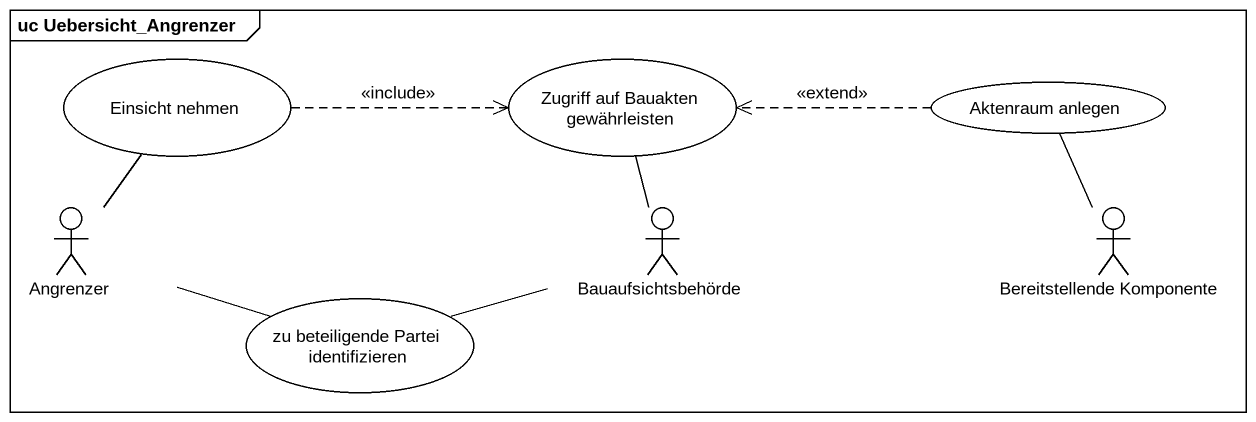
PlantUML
@startuml
mainframe uc Uebersicht_Angrenzer
usecase "Einsicht nehmen" as Einsicht_nehmen
usecase "Zugriff auf Bauakten gewährleisten" as Zugriff_auf_Bauakten
usecase "Aktenraum anlegen" as Aktenraum_anlegen
actor Angrenzer
actor Bauaufsichtsbehörde
actor "Bereitstellende Komponente" as Bereitstellende_Komponente
usecase "zu beteiligende Partei identifizieren" as zu_beteiligende_Partei
Einsicht_nehmen .right.> Zugriff_auf_Bauakten : <<include>>
Einsicht_nehmen -- Angrenzer
Zugriff_auf_Bauakten -- Bauaufsichtsbehörde
Aktenraum_anlegen .left.> Zugriff_auf_Bauakten : <<extend>>
Angrenzer -right- zu_beteiligende_Partei
Bauaufsichtsbehörde -left- zu_beteiligende_Partei
Bereitstellende_Komponente -up- Aktenraum_anlegen
@enduml
